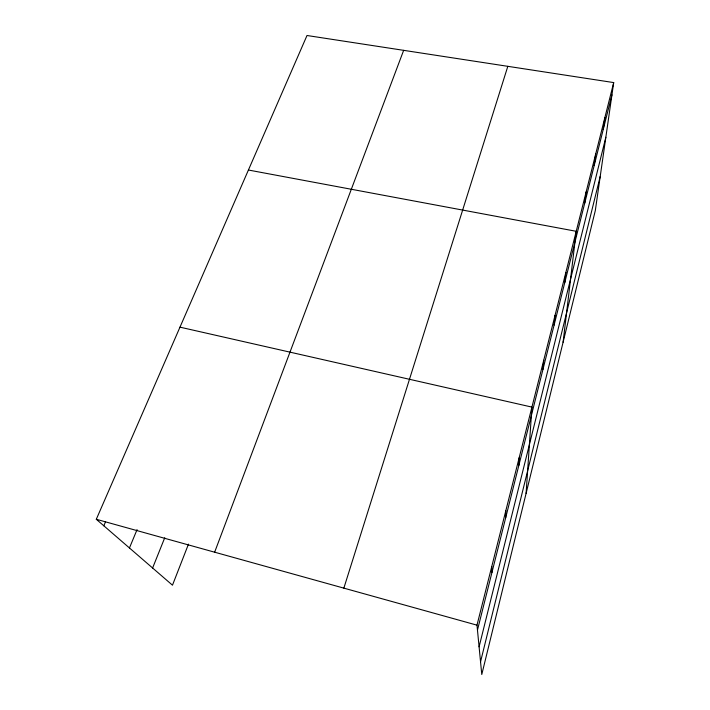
<?xml version="1.0" encoding="UTF-8"?>
<svg xmlns="http://www.w3.org/2000/svg" width="710" height="710" viewBox="0 0 710 710"><rect width="100%" height="100%" fill="white"/><g stroke="black" fill="none" stroke-linecap="round" stroke-linejoin="round"><path stroke-width="1.06" d="M505.706 517.679L505.813 510.765M518.832 465.441L519.179 457.693M526.101 493.397L531.932 407.105L179.985 327.159M542.964 369.377L543.745 360.219M554.084 325.127L555.042 315.373M564.734 282.731L565.861 272.445M563.092 342.22L576.227 231.3L248.42 170.027M584.756 203.051L586.167 191.842M594.172 165.572L595.708 153.963M603.225 129.531L604.884 117.576M613.697 82.582L595.317 210.542L481.779 674.5L476.987 625.164L613.697 82.582L307.004 35.5L96.303 519.285L172.477 585.191L188.478 544.126M480.546 661.791L600.225 176.382M479.09 646.837L605.843 137.279M477.466 630.107L611.931 94.856M343.853 588.137L507.819 66.332M214.642 552.202L403.653 50.339M152.606 568L164.738 537.781M129.451 547.969L137.057 529.633M103.82 525.791L105.559 521.743M96.303 519.285L476.987 625.164M491.764 566.527L491.932 572.509"/></g></svg>
